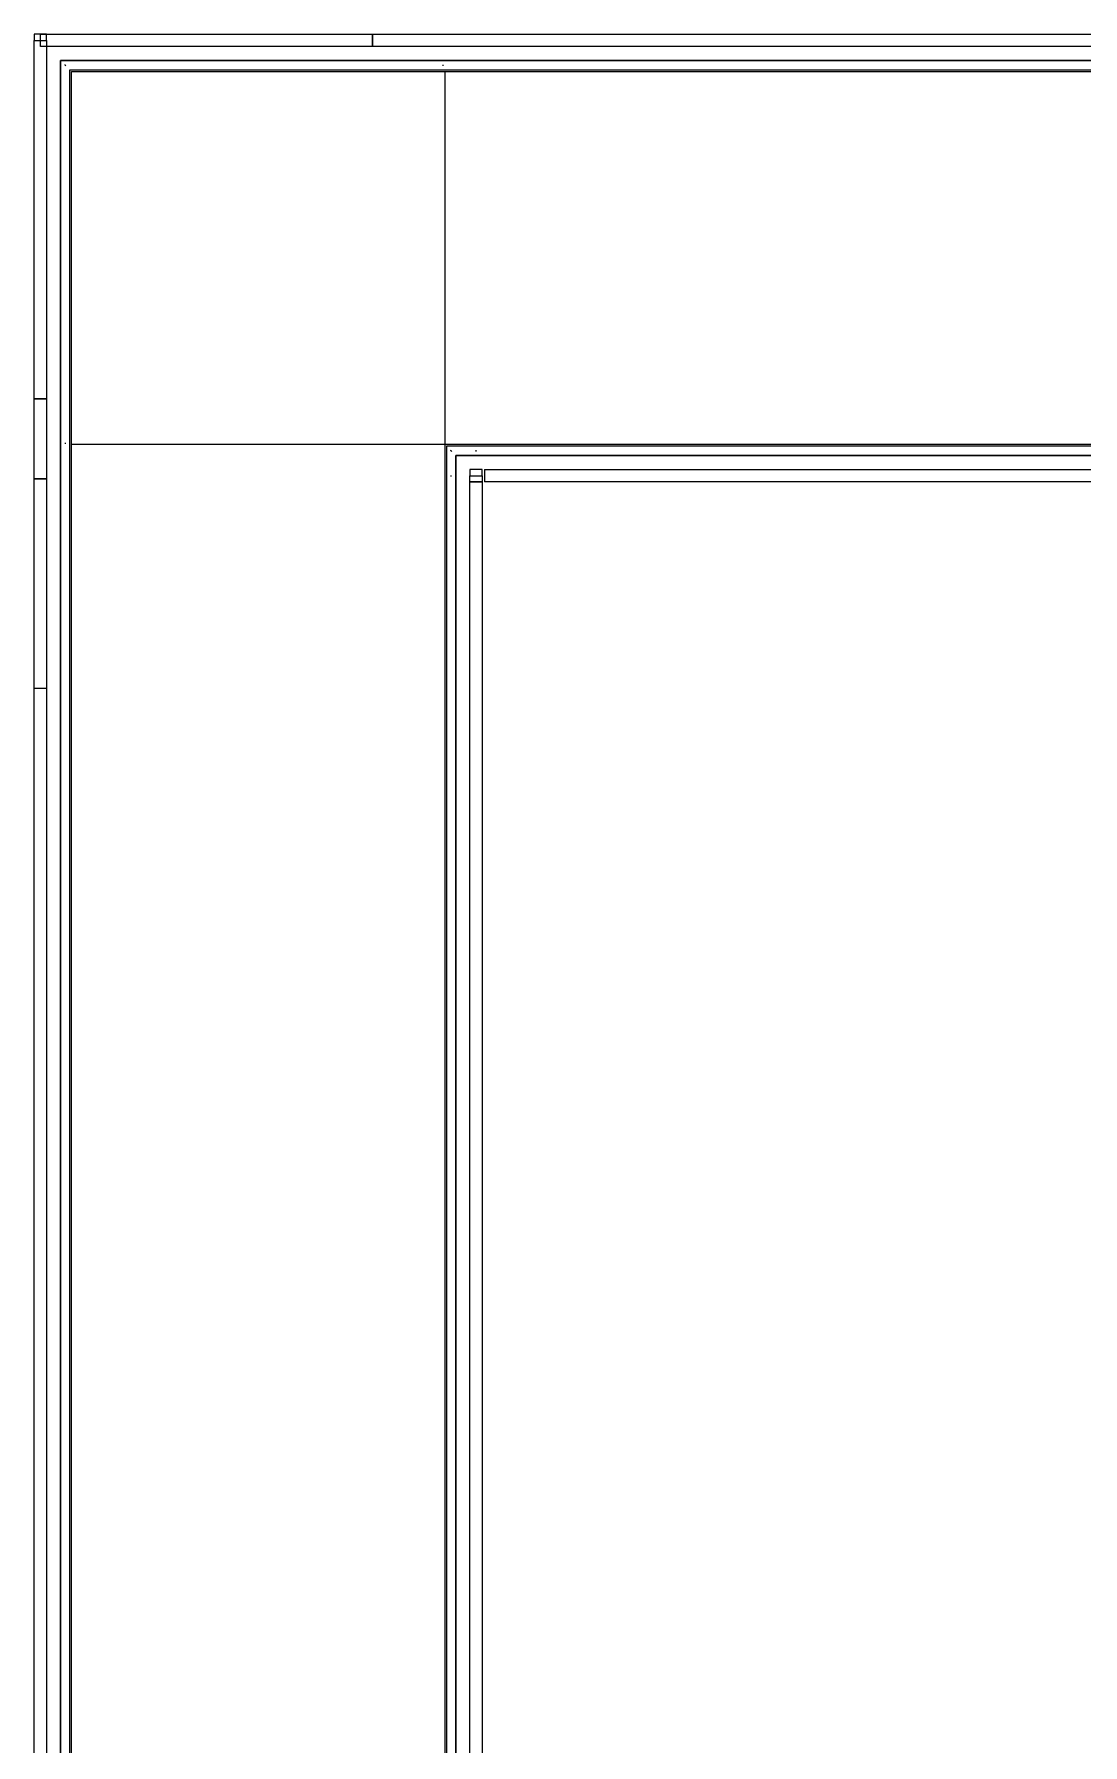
# Model space of a CAD drawing. Header units: inches. Extents: x -3803 to -1421, y -3454 to -210.
# Drawn here: x -3449.4 to -3280.9, y -1268.9 to -993.8 of the extents above; entities that cross this region are included whole.
import ezdxf

# ---------------------------------------------------------------- set-up
doc = ezdxf.new("R2010")
doc.units = ezdxf.units.IN
doc.header["$MEASUREMENT"] = 0
for name, color, linetype, lineweight in [('A-FLOR', 192, 'Continuous', 13), ('A-FLOR-HRAL', 11, 'Continuous', 13), ('A-GLAZ-CWMG', 51, 'Continuous', 13)]:
    doc.layers.add(name, color=color, linetype=linetype, lineweight=lineweight)

# ---------------------------------------------------------------- blocks, each defined once
blk = doc.blocks.new('Rectangular Mullion - 1_ H Guardrail Cap _mesh_-4032041-DIMENSION PLAN - LEVEL 2 _579_ - 2__ - CAD')
at = {"layer": 'A-GLAZ-CWMG', "lineweight": 9}
for p, q in [((-3447.4, -1052.44), (-3449.4, -1052.44)), ((-3449.4, -1065.3), (-3449.4, -1052.44)), ((-3447.4, -1052.44), (-3447.4, -1065.3)), ((-3449.4, -1065.3), (-3447.4, -1065.3))]:
    blk.add_line(p, q, dxfattribs=at)
blk = doc.blocks.new('Rectangular Mullion - 1_ H Guardrail Cap _mesh_-4032042-DIMENSION PLAN - LEVEL 2 _579_ - 2__ - CAD')
at = {"layer": 'A-GLAZ-CWMG', "lineweight": 9}
for p, q in [((-3449.4, -994.8), (-3447.4, -994.8)), ((-3449.4, -1052.44), (-3449.4, -994.8)), ((-3447.4, -994.8), (-3447.4, -1052.44)), ((-3449.4, -1052.44), (-3447.4, -1052.44))]:
    blk.add_line(p, q, dxfattribs=at)
blk = doc.blocks.new('Rectangular Mullion - 1_ H Guardrail Cap _mesh_-3135436-DIMENSION PLAN - LEVEL 2 _579_ - 2__ - CAD')
at = {"layer": 'A-GLAZ-CWMG', "lineweight": 9}
for p, q in [((-3447.4, -1052.44), (-3449.4, -1052.44)), ((-3449.4, -1436.69), (-3449.4, -1052.44)), ((-3447.4, -1052.44), (-3447.4, -1436.69))]:
    blk.add_line(p, q, dxfattribs=at)
blk = doc.blocks.new('Rectangular Mullion - 1_ H Guardrail Cap _mesh_-3130142-DIMENSION PLAN - LEVEL 2 _579_ - 2__ - CAD')
at = {"layer": 'A-GLAZ-CWMG', "lineweight": 9}
for p, q in [((-1, -2), (-1, 0)), ((-1, 0), (0, 0)), ((0, 0), (0, -2)), ((0, -2), (-1, -2))]:
    blk.add_line(p, q, dxfattribs=at)
blk = doc.blocks.new('Rectangular Mullion - 1_ H Guardrail Cap _mesh_-3133121-DIMENSION PLAN - LEVEL 2 _579_ - 2__ - CAD')
at = {"layer": 'A-GLAZ-CWMG', "lineweight": 9}
for p, q in [((-3449.4, -1339.54), (-3449.4, -1291.54)), ((-3447.4, -1291.54), (-3447.4, -1339.54))]:
    blk.add_line(p, q, dxfattribs=at)
blk = doc.blocks.new('Rectangular Mullion - 1_ H Guardrail Cap _mesh_-4031998-DIMENSION PLAN - LEVEL 2 _579_ - 2__ - CAD')
at = {"layer": 'A-GLAZ-CWMG', "lineweight": 9}
for p, q in [((-3447.4, -1099.04), (-3449.4, -1099.04)), ((-3449.4, -1147.54), (-3449.4, -1099.04)), ((-3447.4, -1099.04), (-3447.4, -1147.54))]:
    blk.add_line(p, q, dxfattribs=at)
blk = doc.blocks.new('Rectangular Mullion - 1_ H Guardrail Cap _mesh_-4032043-DIMENSION PLAN - LEVEL 2 _579_ - 2__ - CAD')
at = {"layer": 'A-GLAZ-CWMG', "lineweight": 9}
blk.add_line((-0.5, 0), (-0.5, -2), dxfattribs=at)
blk = doc.blocks.new('Rectangular Mullion - 1_ H Guardrail Cap _mesh_-4028653-DIMENSION PLAN - LEVEL 2 _579_ - 2__ - CAD')
at = {"layer": 'A-GLAZ-CWMG', "lineweight": 9}
for p, q in [((-3395.04, -993.8), (-3228.25, -993.8)), ((-3395.04, -993.8), (-3395.04, -995.8)), ((-3228.25, -995.8), (-3395.04, -995.8)), ((-3228.25, -995.8), (-3228.25, -993.8))]:
    blk.add_line(p, q, dxfattribs=at)
blk = doc.blocks.new('Rectangular Mullion - 1_ H Guardrail Cap _mesh_-4028654-DIMENSION PLAN - LEVEL 2 _579_ - 2__ - CAD')
at = {"layer": 'A-GLAZ-CWMG', "lineweight": 9}
for p, q in [((-3448.4, -995.8), (-3448.4, -993.8)), ((-3448.4, -993.8), (-3395.04, -993.8)), ((-3395.04, -995.8), (-3448.4, -995.8)), ((-3395.04, -995.8), (-3395.04, -993.8))]:
    blk.add_line(p, q, dxfattribs=at)
blk = doc.blocks.new('Rectangular Mullion - 1_ H Guardrail Cap _mesh_-4028917-DIMENSION PLAN - LEVEL 2 _579_ - 2__ - CAD')
at = {"layer": 'A-GLAZ-CWMG', "lineweight": 9}
for p, q in [((-3352.4, -993.8), (-3304.4, -993.8)), ((-3304.4, -995.8), (-3352.4, -995.8))]:
    blk.add_line(p, q, dxfattribs=at)
blk = doc.blocks.new('Rectangular Mullion - 1_ H Guardrail Cap _mesh_-4028918-DIMENSION PLAN - LEVEL 2 _579_ - 2__ - CAD')
at = {"layer": 'A-GLAZ-CWMG', "lineweight": 9}
for p, q in [((-3304.4, -993.8), (-3256.4, -993.8)), ((-3256.4, -995.8), (-3304.4, -995.8))]:
    blk.add_line(p, q, dxfattribs=at)
blk = doc.blocks.new('Rectangular Mullion - 1_ H Guardrail Cap _mesh_-3985868-DIMENSION PLAN - LEVEL 2 _579_ - 2__ - CAD')
at = {"layer": 'A-GLAZ-CWMG', "lineweight": 9}
for p, q in [((-3377.4, -1065.8), (-3379.4, -1065.8)), ((-3379.4, -1436.04), (-3379.4, -1065.8)), ((-3377.4, -1065.8), (-3377.4, -1436.04))]:
    blk.add_line(p, q, dxfattribs=at)
blk = doc.blocks.new('Rectangular Mullion - 1_ H Guardrail Cap _mesh_-3985870-DIMENSION PLAN - LEVEL 2 _579_ - 2__ - CAD')
at = {"layer": 'A-GLAZ-CWMG', "lineweight": 9}
for p, q in [((-3379.4, -1064.8), (-3377.4, -1064.8)), ((-3379.4, -1065.8), (-3379.4, -1064.8)), ((-3379.4, -1065.8), (-3377.4, -1065.8)), ((-3377.4, -1064.8), (-3377.4, -1065.8))]:
    blk.add_line(p, q, dxfattribs=at)
blk = doc.blocks.new('Rectangular Mullion - 1_ H Guardrail Cap _mesh_-3137005-DIMENSION PLAN - LEVEL 2 _579_ - 2__ - CAD')
at = {"layer": 'A-GLAZ-CWMG', "lineweight": 9}
for p, q in [((-1, 0), (-1, 2)), ((-1, 2), (0, 2)), ((0, 0), (-1, 0)), ((0, 2), (0, 0))]:
    blk.add_line(p, q, dxfattribs=at)
blk = doc.blocks.new('Rectangular Mullion - 1_ H Guardrail Cap _mesh_-3987836-DIMENSION PLAN - LEVEL 2 _579_ - 2__ - CAD')
at = {"layer": 'A-GLAZ-CWMG', "lineweight": 9}
for p, q in [((-3377.4, -1065.8), (-3379.4, -1065.8)), ((-3379.4, -1101.05), (-3379.4, -1065.8)), ((-3377.4, -1065.8), (-3377.4, -1101.05))]:
    blk.add_line(p, q, dxfattribs=at)
blk = doc.blocks.new('Rectangular Mullion - 1_ H Guardrail Cap _mesh_-3985985-DIMENSION PLAN - LEVEL 2 _579_ - 2__ - CAD')
at = {"layer": 'A-GLAZ-CWMG', "lineweight": 9}
for p, q in [((-3379.4, -1341.05), (-3379.4, -1293.05)), ((-3377.4, -1293.05), (-3377.4, -1341.05))]:
    blk.add_line(p, q, dxfattribs=at)
blk = doc.blocks.new('Rectangular Mullion - 1_ H Guardrail Cap _mesh_-3987838-DIMENSION PLAN - LEVEL 2 _579_ - 2__ - CAD')
at = {"layer": 'A-GLAZ-CWMG', "lineweight": 9}
for p, q in [((-3379.4, -1149.05), (-3379.4, -1101.05)), ((-3377.4, -1101.05), (-3377.4, -1149.05))]:
    blk.add_line(p, q, dxfattribs=at)
blk = doc.blocks.new('Rectangular Mullion - 1_ H Guardrail Cap _mesh_-4002284-DIMENSION PLAN - LEVEL 2 _579_ - 2__ - CAD')
at = {"layer": 'A-GLAZ-CWMG', "lineweight": 9}
for p, q in [((-3377.04, -1063.8), (-3352.4, -1063.8)), ((-3377.04, -1063.8), (-3377.04, -1065.8)), ((-3352.4, -1065.8), (-3377.04, -1065.8))]:
    blk.add_line(p, q, dxfattribs=at)
blk = doc.blocks.new('Rectangular Mullion - 1_ H Guardrail Cap _mesh_-4002285-DIMENSION PLAN - LEVEL 2 _579_ - 2__ - CAD')
at = {"layer": 'A-GLAZ-CWMG', "lineweight": 9}
for p, q in [((-3352.4, -1063.8), (-3304.4, -1063.8)), ((-3304.4, -1065.8), (-3352.4, -1065.8))]:
    blk.add_line(p, q, dxfattribs=at)
blk = doc.blocks.new('Rectangular Mullion - 1_ H Guardrail Cap _mesh_-4002286-DIMENSION PLAN - LEVEL 2 _579_ - 2__ - CAD')
at = {"layer": 'A-GLAZ-CWMG', "lineweight": 9}
for p, q in [((-3304.4, -1063.8), (-3256.4, -1063.8)), ((-3256.4, -1065.8), (-3304.4, -1065.8))]:
    blk.add_line(p, q, dxfattribs=at)
blk = doc.blocks.new('Rectangular Mullion - 1_ H Guardrail Cap _mesh_-3981725-DIMENSION PLAN - LEVEL 2 _579_ - 2__ - CAD')
at = {"layer": 'A-GLAZ-CWMG', "lineweight": 9}
for p, q in [((-3377.04, -1063.8), (-3228.25, -1063.8)), ((-3377.04, -1063.8), (-3377.04, -1065.8)), ((-3228.25, -1065.8), (-3228.25, -1063.8)), ((-3228.25, -1065.8), (-3377.04, -1065.8))]:
    blk.add_line(p, q, dxfattribs=at)
blk = doc.blocks.new('Railing - Railing-3144202-DIMENSION PLAN - LEVEL 2 _579_ - 2__ - CAD')
at = {"layer": 'A-FLOR-HRAL', "lineweight": 9}
for p, q in [((-3445.15, -998.05), (-3445.15, -1059.52)), ((-3383.62, -998.05), (-3445.15, -998.05)), ((-3223.1, -998.05), (-3383.62, -998.05)), ((-3443.65, -1059.52), (-3443.65, -999.55)), ((-3443.65, -999.55), (-3383.62, -999.55)), ((-3383.62, -999.55), (-3223.1, -999.55)), ((-3445.15, -1059.52), (-3445.15, -1441.79)), ((-3443.65, -1441.79), (-3443.65, -1059.52))]:
    blk.add_line(p, q, dxfattribs=at)
blk.add_open_spline([(-3444.3, -998.89), (-3444.32, -998.88), (-3444.35, -998.85), (-3444.4, -998.8), (-3444.44, -998.75), (-3444.47, -998.72), (-3444.49, -998.71)], degree=3, knots=[0.46086968, 0.46086968, 0.46086968, 0.46086968, 0.47916667, 0.5, 0.52083333, 0.53913032, 0.53913032, 0.53913032, 0.53913032], dxfattribs=at)
for points in [[(-3383.65, -998.89), (-3383.65, -998.86), (-3383.65, -998.8), (-3383.65, -998.74), (-3383.65, -998.71)], [(-3444.49, -1059.55), (-3444.46, -1059.55), (-3444.4, -1059.55), (-3444.33, -1059.55), (-3444.3, -1059.55)]]:
    blk.add_open_spline(points, degree=3, dxfattribs=at)
blk = doc.blocks.new('Railing - Railing-3146174-DIMENSION PLAN - LEVEL 2 _579_ - 2__ - CAD')
at = {"layer": 'A-FLOR-HRAL', "lineweight": 9}
for p, q in [((-3383.15, -1060.05), (-3383.15, -1064.77)), ((-3378.36, -1060.05), (-3383.15, -1060.05)), ((-3381.65, -1064.77), (-3381.65, -1061.55)), ((-3381.65, -1061.55), (-3378.36, -1061.55)), ((-3221.07, -1060.05), (-3378.36, -1060.05)), ((-3378.36, -1061.55), (-3221.07, -1061.55)), ((-3383.15, -1064.77), (-3383.15, -1442.01)), ((-3381.65, -1442.01), (-3381.65, -1064.77))]:
    blk.add_line(p, q, dxfattribs=at)
blk.add_open_spline([(-3382.3, -1060.89), (-3382.32, -1060.88), (-3382.35, -1060.85), (-3382.4, -1060.8), (-3382.44, -1060.75), (-3382.47, -1060.72), (-3382.49, -1060.71)], degree=3, knots=[-0.53913032, -0.53913032, -0.53913032, -0.53913032, -0.52083333, -0.5, -0.47916667, -0.46086968, -0.46086968, -0.46086968, -0.46086968], dxfattribs=at)
for points in [[(-3378.4, -1060.71), (-3378.4, -1060.74), (-3378.4, -1060.8), (-3378.4, -1060.86), (-3378.4, -1060.89)], [(-3382.49, -1064.8), (-3382.46, -1064.8), (-3382.4, -1064.8), (-3382.34, -1064.8), (-3382.31, -1064.8)]]:
    blk.add_open_spline(points, degree=3, dxfattribs=at)
blk = doc.blocks.new('Handrail Type - Handrail_Internal_-3146866-DIMENSION PLAN - LEVEL 2 _579_ - 2__ - CAD')
at = {"layer": 'A-FLOR-HRAL', "lineweight": 9}
for p, q in [((-3383.15, -1060.05), (-3383.15, -1064.77)), ((-3378.36, -1060.05), (-3383.15, -1060.05)), ((-3381.65, -1064.77), (-3381.65, -1061.55)), ((-3381.65, -1061.55), (-3378.36, -1061.55)), ((-3221.07, -1060.05), (-3378.36, -1060.05)), ((-3378.36, -1061.55), (-3221.07, -1061.55)), ((-3383.15, -1064.77), (-3383.15, -1442.01)), ((-3381.65, -1442.01), (-3381.65, -1064.77))]:
    blk.add_line(p, q, dxfattribs=at)
blk.add_open_spline([(-3382.3, -1060.89), (-3382.32, -1060.88), (-3382.35, -1060.85), (-3382.4, -1060.8), (-3382.44, -1060.75), (-3382.47, -1060.72), (-3382.49, -1060.71)], degree=3, knots=[-0.53913032, -0.53913032, -0.53913032, -0.53913032, -0.52083333, -0.5, -0.47916667, -0.46086968, -0.46086968, -0.46086968, -0.46086968], dxfattribs=at)
for points in [[(-3378.4, -1060.71), (-3378.4, -1060.74), (-3378.4, -1060.8), (-3378.4, -1060.86), (-3378.4, -1060.89)], [(-3382.49, -1064.8), (-3382.46, -1064.8), (-3382.4, -1064.8), (-3382.34, -1064.8), (-3382.31, -1064.8)]]:
    blk.add_open_spline(points, degree=3, dxfattribs=at)
blk = doc.blocks.new('Handrail Type - Handrail_Internal_-V98-DIMENSION PLAN - LEVEL 2 _579_ - 2__ - CAD')
at = {"layer": 'A-FLOR-HRAL', "lineweight": 9}
for p, q in [((-3383.15, -1060.05), (-3383.15, -1064.8)), ((-3378.4, -1060.05), (-3383.15, -1060.05)), ((-3381.65, -1061.55), (-3381.65, -1064.8)), ((-3378.4, -1061.55), (-3381.65, -1061.55)), ((-3221.1, -1060.05), (-3378.4, -1060.05)), ((-3221.1, -1061.55), (-3378.4, -1061.55)), ((-3383.15, -1064.8), (-3383.15, -1442.04)), ((-3381.65, -1064.8), (-3381.65, -1442.04))]:
    blk.add_line(p, q, dxfattribs=at)
blk = doc.blocks.new('Handrail Type - Handrail_Internal_-3146938-DIMENSION PLAN - LEVEL 2 _579_ - 2__ - CAD')
at = {"layer": 'A-FLOR-HRAL', "lineweight": 9}
for p, q in [((-3445.15, -998.05), (-3445.15, -1059.52)), ((-3383.62, -998.05), (-3445.15, -998.05)), ((-3223.1, -998.05), (-3383.62, -998.05)), ((-3443.65, -1059.52), (-3443.65, -999.55)), ((-3443.65, -999.55), (-3383.62, -999.55)), ((-3383.62, -999.55), (-3223.1, -999.55)), ((-3445.15, -1059.52), (-3445.15, -1441.79)), ((-3443.65, -1441.79), (-3443.65, -1059.52))]:
    blk.add_line(p, q, dxfattribs=at)
blk.add_open_spline([(-3444.3, -998.89), (-3444.32, -998.88), (-3444.35, -998.85), (-3444.4, -998.8), (-3444.44, -998.75), (-3444.47, -998.72), (-3444.49, -998.71)], degree=3, knots=[0.46086968, 0.46086968, 0.46086968, 0.46086968, 0.47916667, 0.5, 0.52083333, 0.53913032, 0.53913032, 0.53913032, 0.53913032], dxfattribs=at)
for points in [[(-3383.65, -998.89), (-3383.65, -998.86), (-3383.65, -998.8), (-3383.65, -998.74), (-3383.65, -998.71)], [(-3444.49, -1059.55), (-3444.46, -1059.55), (-3444.4, -1059.55), (-3444.33, -1059.55), (-3444.3, -1059.55)]]:
    blk.add_open_spline(points, degree=3, dxfattribs=at)
blk = doc.blocks.new('Handrail Type - Handrail_Internal_-V99-DIMENSION PLAN - LEVEL 2 _579_ - 2__ - CAD')
at = {"layer": 'A-FLOR-HRAL', "lineweight": 9}
for p, q in [((-3445.15, -998.05), (-3383.65, -998.05)), ((-3445.15, -1059.55), (-3445.15, -998.05)), ((-3383.65, -998.05), (-3223.1, -998.05)), ((-3443.65, -999.55), (-3383.65, -999.55)), ((-3443.65, -1059.55), (-3443.65, -999.55)), ((-3383.65, -999.55), (-3223.1, -999.55)), ((-3445.15, -1441.79), (-3445.15, -1059.55)), ((-3443.65, -1441.79), (-3443.65, -1059.55))]:
    blk.add_line(p, q, dxfattribs=at)

msp = doc.modelspace()

# ---------------------------------------------------------------- linework, layer by layer
at = {"layer": 'A-FLOR', "lineweight": 20}
for p, q in [((-3443.4, -999.8), (-3217.85, -999.8)), ((-3443.4, -1502.04), (-3443.4, -999.8)), ((-3217.85, -1059.8), (-3443.4, -1059.8)), ((-3383.4, -1059.8), (-3383.4, -1502.04))]:
    msp.add_line(p, q, dxfattribs=at)
at = {"layer": 'A-FLOR'}
msp.add_line((-3383.4, -999.8), (-3383.4, -1059.8), dxfattribs=at)

# ---------------------------------------------------------------- block references
at = {"layer": 'A-FLOR-HRAL', "lineweight": 9}
for name in ['Railing - Railing-3144202-DIMENSION PLAN - LEVEL 2 _579_ - 2__ - CAD', 'Handrail Type - Handrail_Internal_-3146938-DIMENSION PLAN - LEVEL 2 _579_ - 2__ - CAD', 'Handrail Type - Handrail_Internal_-V99-DIMENSION PLAN - LEVEL 2 _579_ - 2__ - CAD', 'Railing - Railing-3146174-DIMENSION PLAN - LEVEL 2 _579_ - 2__ - CAD', 'Handrail Type - Handrail_Internal_-3146866-DIMENSION PLAN - LEVEL 2 _579_ - 2__ - CAD', 'Handrail Type - Handrail_Internal_-V98-DIMENSION PLAN - LEVEL 2 _579_ - 2__ - CAD']:
    msp.add_blockref(name, (0, 0), dxfattribs=at)
at = {"layer": 'A-GLAZ-CWMG', "lineweight": 9, "extrusion": (0, 0, -1)}
for name, p, rotation in [('Rectangular Mullion - 1_ H Guardrail Cap _mesh_-3130142-DIMENSION PLAN - LEVEL 2 _579_ - 2__ - CAD', (3447.4, -993.8), 90.00000000000007), ('Rectangular Mullion - 1_ H Guardrail Cap _mesh_-3137005-DIMENSION PLAN - LEVEL 2 _579_ - 2__ - CAD', (3379.4, -1063.8), 89.99999999999991), ('Rectangular Mullion - 1_ H Guardrail Cap _mesh_-4032043-DIMENSION PLAN - LEVEL 2 _579_ - 2__ - CAD', (3447.4, -1064.8), 90.00000000000007)]:
    msp.add_blockref(name, p, dxfattribs=dict(at, rotation=rotation))
at = {"layer": 'A-GLAZ-CWMG', "lineweight": 9}
for name, p in [('Rectangular Mullion - 1_ H Guardrail Cap _mesh_-4032042-DIMENSION PLAN - LEVEL 2 _579_ - 2__ - CAD', (0, 0)), ('Rectangular Mullion - 1_ H Guardrail Cap _mesh_-4028654-DIMENSION PLAN - LEVEL 2 _579_ - 2__ - CAD', (0, 0)), ('Rectangular Mullion - 1_ H Guardrail Cap _mesh_-4028653-DIMENSION PLAN - LEVEL 2 _579_ - 2__ - CAD', (0, 0)), ('Rectangular Mullion - 1_ H Guardrail Cap _mesh_-4028917-DIMENSION PLAN - LEVEL 2 _579_ - 2__ - CAD', (0, 0)), ('Rectangular Mullion - 1_ H Guardrail Cap _mesh_-4028918-DIMENSION PLAN - LEVEL 2 _579_ - 2__ - CAD', (0, 0)), ('Rectangular Mullion - 1_ H Guardrail Cap _mesh_-4032041-DIMENSION PLAN - LEVEL 2 _579_ - 2__ - CAD', (0, 0)), ('Rectangular Mullion - 1_ H Guardrail Cap _mesh_-3135436-DIMENSION PLAN - LEVEL 2 _579_ - 2__ - CAD', (0, 0)), ('Rectangular Mullion - 1_ H Guardrail Cap _mesh_-4002284-DIMENSION PLAN - LEVEL 2 _579_ - 2__ - CAD', (0, 0)), ('Rectangular Mullion - 1_ H Guardrail Cap _mesh_-3981725-DIMENSION PLAN - LEVEL 2 _579_ - 2__ - CAD', (0, 0)), ('Rectangular Mullion - 1_ H Guardrail Cap _mesh_-4002285-DIMENSION PLAN - LEVEL 2 _579_ - 2__ - CAD', (0, 0)), ('Rectangular Mullion - 1_ H Guardrail Cap _mesh_-4002286-DIMENSION PLAN - LEVEL 2 _579_ - 2__ - CAD', (0, 0)), ('Rectangular Mullion - 1_ H Guardrail Cap _mesh_-3985870-DIMENSION PLAN - LEVEL 2 _579_ - 2__ - CAD', (0, 0)), ('Rectangular Mullion - 1_ H Guardrail Cap _mesh_-3985868-DIMENSION PLAN - LEVEL 2 _579_ - 2__ - CAD', (0, 0)), ('Rectangular Mullion - 1_ H Guardrail Cap _mesh_-3987836-DIMENSION PLAN - LEVEL 2 _579_ - 2__ - CAD', (0, 0)), ('Rectangular Mullion - 1_ H Guardrail Cap _mesh_-4031998-DIMENSION PLAN - LEVEL 2 _579_ - 2__ - CAD', (0, 0)), ('Rectangular Mullion - 1_ H Guardrail Cap _mesh_-3987838-DIMENSION PLAN - LEVEL 2 _579_ - 2__ - CAD', (0, 0)), ('Rectangular Mullion - 1_ H Guardrail Cap _mesh_-3133121-DIMENSION PLAN - LEVEL 2 _579_ - 2__ - CAD', (0, 144)), ('Rectangular Mullion - 1_ H Guardrail Cap _mesh_-3985985-DIMENSION PLAN - LEVEL 2 _579_ - 2__ - CAD', (0, 144)), ('Rectangular Mullion - 1_ H Guardrail Cap _mesh_-3133121-DIMENSION PLAN - LEVEL 2 _579_ - 2__ - CAD', (0, 96)), ('Rectangular Mullion - 1_ H Guardrail Cap _mesh_-3985985-DIMENSION PLAN - LEVEL 2 _579_ - 2__ - CAD', (0, 96)), ('Rectangular Mullion - 1_ H Guardrail Cap _mesh_-3133121-DIMENSION PLAN - LEVEL 2 _579_ - 2__ - CAD', (0, 48)), ('Rectangular Mullion - 1_ H Guardrail Cap _mesh_-3985985-DIMENSION PLAN - LEVEL 2 _579_ - 2__ - CAD', (0, 48))]:
    msp.add_blockref(name, p, dxfattribs=at)

doc.saveas('drawing.dxf')
